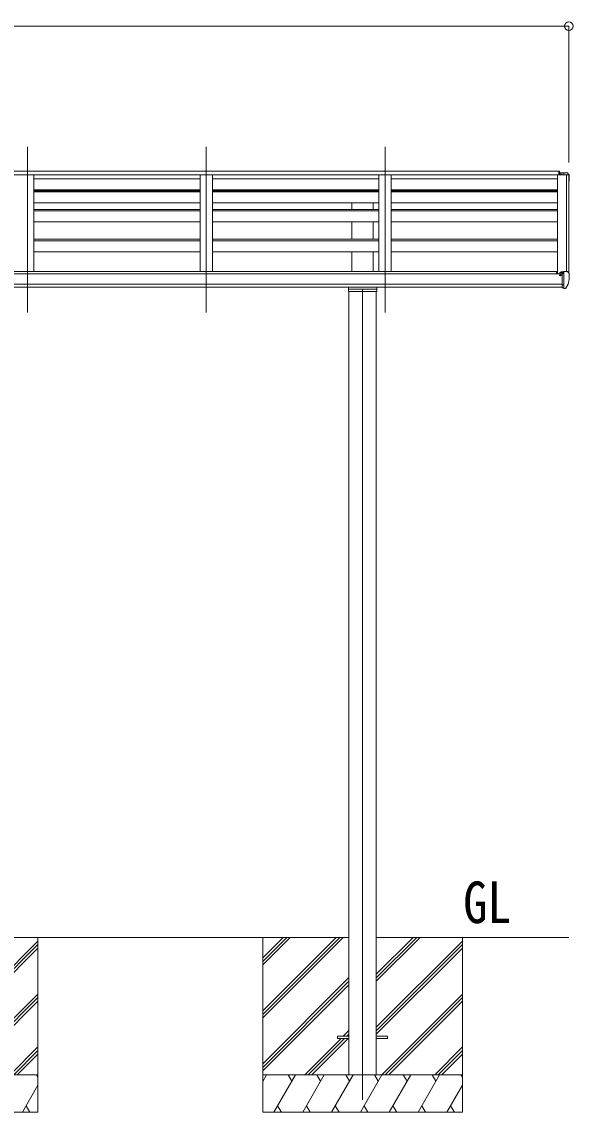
# Model space of a CAD drawing. Units: millimetres at full size, sheet at 1:35; details may follow other scales. Extents: x -9783 to 9892, y -6828 to 6752.
# Drawn here: x 3815 to 6023, y -3947 to 419 of the extents above; entities that cross this region are included whole.
import ezdxf
from ezdxf.enums import TextEntityAlignment as Align

# ---------------------------------------------------------------- set-up
doc = ezdxf.new("R2010")
doc.units = ezdxf.units.MM
doc.header["$LTSCALE"] = 35
doc.header["$PDMODE"] = 32
doc.header["$PDSIZE"] = 35
for name, color, linetype, lineweight in [('0-0_0', 7, 'Continuous', 9), ('0-1_本体', 4, 'Continuous', 9), ('0-2_部品', 7, 'Continuous', 9), ('0-8_PARTS2', 2, 'Continuous', 9), ('0-A_寸法', 6, 'Continuous', 9)]:
    doc.layers.add(name, color=color, linetype=linetype, lineweight=lineweight)
doc.styles.add('ＭＳ ゴシック', font='')
doc.styles.get('ＭＳ ゴシック').set_extended_font_data('MS Gothic')

msp = doc.modelspace()

# ---------------------------------------------------------------- linework, layer by layer
at = {"layer": '0-0_0'}
for p, q in [((3534.76, -3246.68), (5124.76, -3246.68)), ((3534.76, -3606.35), (3879.76, -3261.36)), ((3879.76, -3246.68), (3879.76, -3946.68)), ((4779.76, -3246.68), (4779.76, -3946.68)), ((4779.76, -3540.85), (5073.94, -3246.68)), ((4779.76, -3554.99), (5088.08, -3246.68)), ((4779.76, -3569.14), (5102.22, -3246.68)), ((4779.76, -3357.01), (4890.09, -3246.68)), ((4779.76, -3342.86), (4875.95, -3246.68)), ((4779.76, -3328.72), (4861.81, -3246.68)), ((5234.76, -3246.68), (6005.76, -3246.68)), ((5234.76, -3422.51), (5410.59, -3246.68)), ((5234.76, -3408.36), (5396.45, -3246.68)), ((5234.76, -3394.22), (5382.31, -3246.68)), ((5234.76, -3606.35), (5579.76, -3261.36)), ((5579.76, -3246.68), (5579.76, -3946.68)), ((3534.76, -3620.49), (3879.76, -3275.5)), ((3534.76, -3634.64), (3879.76, -3289.64)), ((5234.76, -3620.49), (5579.76, -3275.5)), ((5234.76, -3634.64), (5579.76, -3289.64)), ((4779.76, -3752.98), (5124.76, -3407.99)), ((4779.76, -3767.13), (5124.76, -3422.13)), ((4779.76, -3781.27), (5124.76, -3436.27)), ((3556.57, -3796.68), (3879.76, -3473.49)), ((3570.71, -3796.68), (3879.76, -3487.63)), ((5256.57, -3796.68), (5579.76, -3473.49)), ((5270.71, -3796.68), (5579.76, -3487.63)), ((3584.85, -3796.68), (3879.76, -3501.77)), ((5284.85, -3796.68), (5579.76, -3501.77)), ((5102.7, -3642.18), (5124.76, -3620.12)), ((4948.2, -3796.68), (5093.7, -3651.18)), ((4962.34, -3796.68), (5107.84, -3651.18)), ((4976.49, -3796.68), (5121.99, -3651.18)), ((5116.84, -3642.18), (5124.76, -3634.26)), ((3768.7, -3796.68), (3879.76, -3685.62)), ((3782.84, -3796.68), (3879.76, -3699.76)), ((5468.7, -3796.68), (5579.76, -3685.62)), ((5482.84, -3796.68), (5579.76, -3699.76)), ((3796.99, -3796.68), (3879.76, -3713.9)), ((5496.99, -3796.68), (5579.76, -3713.9)), ((3879.76, -3796.68), (3079.76, -3796.68)), ((3873.93, -3796.68), (3879.76, -3806.78)), ((5579.76, -3796.68), (4779.76, -3796.68)), ((4779.76, -3824.18), (4795.64, -3796.68)), ((4824.51, -3946.68), (4911.11, -3796.68)), ((4896.11, -3822.66), (4881.11, -3796.67)), ((4939.98, -3946.67), (5026.58, -3796.68)), ((5011.58, -3822.66), (4996.58, -3796.68)), ((5055.45, -3946.68), (5142.05, -3796.68)), ((5127.05, -3822.66), (5112.05, -3796.68)), ((5170.92, -3946.68), (5257.52, -3796.68)), ((5242.52, -3822.66), (5227.52, -3796.67)), ((5286.39, -3946.68), (5372.99, -3796.68)), ((5357.99, -3822.66), (5342.99, -3796.68)), ((5401.86, -3946.68), (5488.46, -3796.68)), ((5458.46, -3796.68), (5473.46, -3822.66)), ((5573.93, -3796.68), (5579.76, -3806.78)), ((3817.33, -3946.68), (3879.76, -3838.54)), ((5517.33, -3946.68), (5579.76, -3838.54)), ((3832.33, -3920.7), (3847.32, -3946.68)), ((4839.5, -3920.7), (4854.5, -3946.68)), ((4954.98, -3920.7), (4969.97, -3946.67)), ((5070.45, -3920.69), (5085.45, -3946.68)), ((5185.92, -3920.7), (5200.92, -3946.68)), ((5301.39, -3920.7), (5316.38, -3946.68)), ((5416.86, -3920.7), (5431.85, -3946.68)), ((5532.33, -3920.7), (5547.32, -3946.68)), ((3079.76, -3946.68), (3879.76, -3946.68)), ((4779.76, -3946.68), (5579.76, -3946.68))]:
    msp.add_line(p, q, dxfattribs=at)
at = {"layer": '0-1_本体'}
for p, q in [((5968.76, -193.48), (993.26, -193.48)), ((3812.76, -193.48), (3862.76, -193.48)), ((3862.76, -580.85), (3862.76, -193.48)), ((3862.76, -210.02), (4528.76, -210.02)), ((4528.76, -580.85), (4528.76, -193.48)), ((4528.76, -193.48), (4578.76, -193.48)), ((4578.76, -580.85), (4578.76, -193.48)), ((4578.76, -210.02), (5244.76, -210.02)), ((5244.76, -580.85), (5244.76, -193.48)), ((5244.76, -193.48), (5294.76, -193.48)), ((5294.76, -580.85), (5294.76, -193.48)), ((5294.76, -210.02), (5960.76, -210.02)), ((5960.76, -193.48), (5960.76, -590.34)), ((5966.26, -179.03), (5966.26, -193.48)), ((5996.68, -193.68), (5996.06, -195.3)), ((5996.76, -193.57), (5996.76, -580.1)), ((6004.81, -193.9), (5996.98, -193.49)), ((6005.76, -194.79), (6005.76, -586.64)), ((3862.76, -253.55), (4528.76, -253.55)), ((3862.76, -255.92), (4528.76, -255.92)), ((4528.76, -258.44), (3862.76, -258.44)), ((4528.76, -261.01), (3862.76, -261.01)), ((4578.76, -253.55), (5244.76, -253.55)), ((4578.76, -255.92), (5244.76, -255.92)), ((5244.76, -258.44), (4578.76, -258.44)), ((5244.76, -261.01), (4578.76, -261.01)), ((5137.26, -258.44), (5137.26, -255.92)), ((5222.26, -258.44), (5222.26, -255.92)), ((5294.76, -253.55), (5960.76, -253.55)), ((5294.76, -255.92), (5960.76, -255.92)), ((5960.76, -258.44), (5294.76, -258.44)), ((5960.76, -261.01), (5294.76, -261.01)), ((4528.76, -305.75), (3862.76, -305.75)), ((4528.76, -332.85), (3862.76, -332.85)), ((4528.76, -337.72), (3862.76, -337.72)), ((5244.76, -305.75), (4578.76, -305.75)), ((5244.76, -332.85), (4578.76, -332.85)), ((5244.76, -337.72), (4578.76, -337.72)), ((5137.26, -332.85), (5137.26, -305.75)), ((5222.26, -332.85), (5222.26, -305.75)), ((5960.76, -305.75), (5294.76, -305.75)), ((5960.76, -332.85), (5294.76, -332.85)), ((5960.76, -337.72), (5294.76, -337.72)), ((4528.76, -381.95), (3862.76, -381.95)), ((5244.76, -381.95), (4578.76, -381.95)), ((5137.26, -451.33), (5137.26, -381.95)), ((5222.26, -451.33), (5222.26, -381.95)), ((5960.76, -381.95), (5294.76, -381.95)), ((4528.76, -451.33), (3862.76, -451.33)), ((4528.76, -458.23), (3862.76, -458.23)), ((5244.76, -451.33), (4578.76, -451.33)), ((5244.76, -458.23), (4578.76, -458.23)), ((5960.76, -451.33), (5294.76, -451.33)), ((5960.76, -458.23), (5294.76, -458.23)), ((4528.76, -501.79), (3862.76, -501.79)), ((5244.76, -501.79), (4578.76, -501.79)), ((5137.26, -580.85), (5137.26, -501.79)), ((5222.26, -580.85), (5222.26, -501.79)), ((5960.76, -501.79), (5294.76, -501.79)), ((5979.26, -590.34), (980.26, -590.34)), ((5955.76, -580.85), (1003.76, -580.85)), ((5955.76, -580.85), (5955.76, -590.34)), ((5979.26, -631.86), (980.26, -631.86)), ((5979.26, -643.71), (1724.76, -643.71)), ((5124.76, -660.64), (5124.76, -3796.68)), ((5234.76, -660.64), (5234.76, -3796.68))]:
    msp.add_line(p, q, dxfattribs=at)
for points in [[(5968.76, -179.03), (993.26, -179.03), (993.26, -193.48)], [(5996.06, -580.1), (5996.06, -193.48), (5960.76, -193.48)]]:
    msp.add_lwpolyline(points, dxfattribs=at)
msp.add_circle((5971.79, -595.01), 3, dxfattribs=at)
for centre, radius, start, end in [((5996.96, -193.79), 0.301, 87.13321, 158.93673), ((6004.76, -194.9), 1, 6.23034, 87)]:
    msp.add_arc(centre, radius, start, end, dxfattribs=at)
at = {"layer": '0-2_部品'}
for p, q in [((5968.76, -179.03), (5966.26, -179.03)), ((5967.76, -179.03), (5967.76, -193.48)), ((5968.76, -179.03), (5968.76, -193.48)), ((5979.26, -185.4), (5969.26, -185.49)), ((5969.26, -190.58), (5969.26, -185.49)), ((5969.26, -190.58), (5979.26, -190.58)), ((5997.76, -185.4), (5979.26, -185.4)), ((5979.26, -193.48), (5979.26, -190.58)), ((5985.76, -193.48), (5985.76, -185.4)), ((5997.76, -185.4), (6000.1, -185.54)), ((6000.85, -185.97), (6004.92, -191.77)), ((6007.76, -194.77), (6007.76, -195.4)), ((5969.26, -585.95), (5969.26, -589.92)), ((5984.26, -584.78), (5970.26, -584.84)), ((5973.76, -584.83), (5973.76, -582.93)), ((5974.26, -595.01), (5973.96, -595.01)), ((5974.79, -595.01), (5974.26, -595.01)), ((5974.59, -582.51), (5984.26, -581.79)), ((5979.26, -589.83), (5985.76, -589.43)), ((5984.26, -581.01), (5985.76, -581.01)), ((5984.26, -581.01), (5984.26, -587.18)), ((5985.76, -648.6), (5985.76, -580.1)), ((6000.85, -580.66), (6004.92, -586.47)), ((6007.76, -589.47), (6007.76, -590.1)), ((5125.76, -651.39), (5233.76, -651.39)), ((5979.26, -645.4), (5984.76, -645.4)), ((5985.26, -646.4), (5984.76, -645.4)), ((5985.76, -646.4), (5985.26, -646.4)), ((5987.26, -648.5), (5985.76, -648.6)), ((5987.26, -648.5), (5990.97, -648.28)), ((5993.39, -646.78), (6003.13, -631.41))]:
    msp.add_line(p, q, dxfattribs=at)
at = {"layer": '0-2_部品', "color": 4}
for p, q in [((5079.76, -3642.18), (5079.76, -3651.18)), ((5124.76, -3642.18), (5079.76, -3642.18)), ((5124.76, -3651.18), (5079.76, -3651.18)), ((5279.76, -3642.18), (5234.76, -3642.18)), ((5279.76, -3651.18), (5234.76, -3651.18)), ((5279.76, -3642.18), (5279.76, -3651.18))]:
    msp.add_line(p, q, dxfattribs=at)
at = {"layer": '0-2_部品'}
for points in [[(5969.26, -593.4), (5969.26, -595.01), (5968.79, -595.01)], [(5973.96, -593.83), (5973.96, -595.01), (5969.26, -595.01)], [(5974.59, -582.51), (5974.42, -582.53), (5974.26, -582.56), (5974.12, -582.6), (5973.99, -582.66), (5973.89, -582.72), (5973.82, -582.78), (5973.78, -582.85), (5973.76, -582.93)], [(5979.26, -645.4), (5979.26, -587.18), (5984.26, -587.18)], [(5985.76, -580.1), (5997.76, -580.1), (6000.09, -580.24)], [(5236.76, -643.71), (5236.76, -660.64), (5122.76, -660.64), (5122.76, -643.71)], [(5985.76, -634.71), (5982.6, -634.3), (5979.26, -633.87)]]:
    msp.add_lwpolyline(points, dxfattribs=at)
for centre, radius, start, end in [((6000.03, -186.54), 1, 35, 86.5), ((6004.76, -194.77), 3, 0, 87), ((5805.76, -195.4), 202, 351.91451, 0), ((5971.76, -595.01), 2.5, 28.35764, 180), ((5971.76, -595.01), 2.5, 0, 28.35764), ((6000.03, -581.24), 1, 35, 86.5), ((5815.27, -590.09), 192.49, 347.8767, 359.9992), ((6004.76, -589.47), 3, 0, 87), ((5990.79, -645.28), 3, 273.5, 330), ((6000.53, -629.91), 3, 330, 348.16652)]:
    msp.add_arc(centre, radius, start, end, dxfattribs=at)
msp.add_ellipse((5970.26, -585.94), major_axis=(0.02, 1.1), ratio=0.906239, start_param=0.0206394, end_param=1.5914357, dxfattribs=at)
at = {"layer": '0-8_PARTS2'}
for p, q in [((3837.76, -744.33), (3837.76, -81.81)), ((4553.76, -744.33), (4553.76, -81.81)), ((5269.76, -744.33), (5269.76, -81.81)), ((5179.76, -650.54), (5179.76, -3896.68))]:
    msp.add_line(p, q, dxfattribs=at)
at = {"layer": '0-A_寸法'}
for p, q in [((953.76, 401.68), (6005.76, 401.68)), ((6005.76, 401.68), (6005.76, -143.94))]:
    msp.add_line(p, q, dxfattribs=at)
msp.add_point((6005.76, 401.68), dxfattribs=at)

# ---------------------------------------------------------------- texts
at = {"layer": '0-0_0', "style": 'ＭＳ ゴシック', "width": 0.85}
msp.add_text('GL', height=166.8, dxfattribs=at).set_placement((5582.97, -3239.74), align=Align.BOTTOM_LEFT)

doc.saveas('drawing.dxf')
